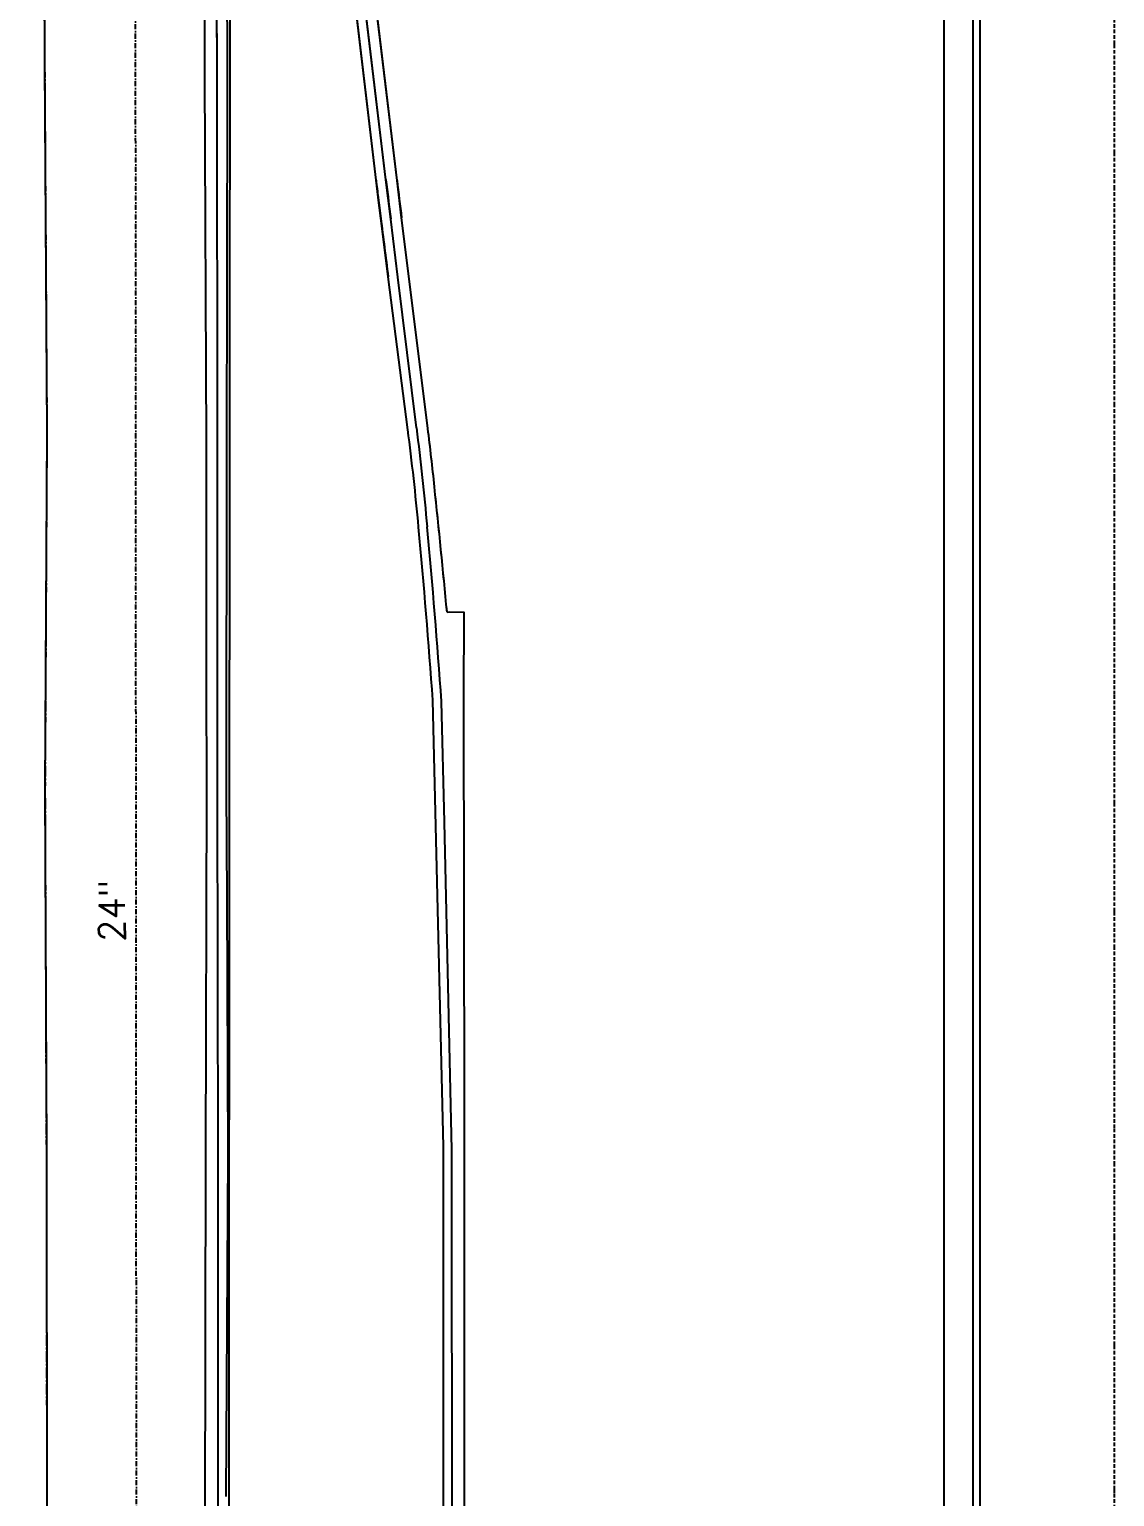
# Model space of a CAD drawing. Header units: inches. Extents: x -5728 to 15181, y 9834 to 15140.
# Drawn here: x 14237 to 15138, y 11335 to 12553 of the extents above; entities that cross this region are included whole.
import ezdxf

# ---------------------------------------------------------------- set-up
doc = ezdxf.new("R2010")
doc.units = ezdxf.units.IN
doc.header["$MEASUREMENT"] = 0
for name, pattern in [('IMPORT-CENTER2 _3_', [13.5, 9, -1.5, 1.5, -1.5]), ('IMPORT-DASHED2 _3_', [4.5, 3, -1.5]), ('IMPORT-STRM', [7.8, 4.2, -1.8, 0, -1.8])]:
    doc.linetypes.add(name, pattern=pattern)
for name, color, linetype, lineweight in [('1810 S Park Street_dwg', 147, 'Continuous', 9), ('V-ROAD-CURB-BACK-E', 147, 'Continuous', 9), ('V-ROAD-CURB-FLAG-E', 147, 'Continuous', 9), ('V-ROAD-CURB-FLOW-E', 147, 'Continuous', 9), ('V-RWAY-LINE-E', 147, 'IMPORT-DASHED2 _3_', 9), ('V-STRM-PIPE-E', 147, 'IMPORT-STRM', 9), ('V-SURV-FIGR-E', 147, 'Continuous', 9), ('V-TOPO-CNTR-E', 147, 'IMPORT-CENTER2 _3_', 9)]:
    doc.layers.add(name, color=color, linetype=linetype, lineweight=lineweight)
doc.styles.add('Simplex', font='simplex_.ttf', dxfattribs={"height": 21.6})

# ---------------------------------------------------------------- blocks, each defined once
blk = doc.blocks.new('1810 S Park Street_dwg-1419150-SITE PLAN')
at = {"layer": 'V-ROAD-CURB-BACK-E', "color": 143, "lineweight": 25}
for p, q in [((9822891, 5672110.9), (9822881.5, 5670952.5)), ((9822879, 5671376.3), (9822875.9, 5670999.1)), ((9822427.4, 5669834.9), (9822433.1, 5670557.6))]:
    blk.add_line(p, q, dxfattribs=at)
at = {"layer": 'V-ROAD-CURB-BACK-E', "color": 153, "lineweight": 25}
for p, q in [((9822860.7, 5672069.7), (9822851.9, 5670998.8)), ((9822884.7, 5672070), (9822879, 5671376.3))]:
    blk.add_line(p, q, dxfattribs=at)
at = {"layer": 'V-ROAD-CURB-BACK-E', "color": 153, "lineweight": 25, "flags": 128}
for points in [[(9822260.8, 5671441), (9822262.5, 5671612.8), (9822263.9, 5671900.8), (9822265.5, 5672227.3), (9822266.8, 5672534.8), (9822267.7, 5672823), (9822270.8, 5673003)], [(9822256.6, 5670933.8), (9822256.9, 5671023.2), (9822259.5, 5671312.8), (9822260.8, 5671440.8)], [(9822851.9, 5670998.8), (9822839.3, 5669465.6), (9822840.9, 5669357.6), (9822836.5, 5668977.4)], [(9822251.7, 5670436.4), (9822255.8, 5670720.2), (9822256.6, 5670933.7)]]:
    blk.add_lwpolyline(points, dxfattribs=at)
at = {"layer": 'V-ROAD-CURB-BACK-E', "color": 143, "lineweight": 25, "flags": 128}
for points in [[(9822386.7, 5671514), (9822385, 5671528.4), (9822344.5, 5671898.4)], [(9822409.7, 5671320.9), (9822394.5, 5671447.9), (9822388.7, 5671496.6), (9822386.7, 5671513.8)], [(9822433.1, 5670557.8), (9822434.4, 5670725.5), (9822428.7, 5671096)], [(9822875.9, 5670999.1), (9822863.3, 5669465.6), (9822864.9, 5669357.6), (9822860.4, 5668977.2)], [(9822881.5, 5670952.5), (9822869.3, 5669465.7), (9822870.9, 5669357.6), (9822866.4, 5668977.1)]]:
    blk.add_lwpolyline(points, dxfattribs=at)
at = {"layer": 'V-ROAD-CURB-BACK-E', "color": 143, "lineweight": 25}
for centre, radius, start, end in [((9820101.6, 5671044.7), 2324.6, 4.8165, 6.8248), ((9815161.3, 5670628.4), 7282.4, 3.68191, 4.81652)]:
    blk.add_arc(centre, radius, start, end, dxfattribs=at)
at = {"layer": 'V-ROAD-CURB-FLAG-E', "color": 143, "lineweight": 25}
for p, q in [((9822412.3, 5671441.8), (9822406, 5671496.7)), ((9822426.2, 5671321.8), (9822412.3, 5671441.8)), ((9822443.4, 5671169), (9822441, 5671169))]:
    blk.add_line(p, q, dxfattribs=at)
at = {"layer": 'V-ROAD-CURB-FLAG-E', "color": 153, "lineweight": 25}
for p, q in [((9822455.1, 5671168.7), (9822443.4, 5671169)), ((9822454.4, 5671098.2), (9822455.1, 5671168.7)), ((9822240.4, 5671020.7), (9822241, 5671114.9)), ((9822452.1, 5670756.5), (9822454.4, 5671098.2)), ((9822237.1, 5670720.8), (9822240.4, 5671020.7)), ((9822234, 5670413.9), (9822237.1, 5670720.8)), ((9822437.9, 5668980.6), (9822450.8, 5670589.8))]:
    blk.add_line(p, q, dxfattribs=at)
at = {"layer": 'V-ROAD-CURB-FLAG-E', "color": 153, "lineweight": 25, "flags": 128}
blk.add_lwpolyline([(9822241, 5671114.9), (9822242.4, 5671313.1), (9822243.6, 5671615.1), (9822246.5, 5671904.5), (9822247.9, 5672085.9)], dxfattribs=at)
at = {"layer": 'V-ROAD-CURB-FLAG-E', "color": 143, "lineweight": 25, "flags": 128}
for points in [[(9822406, 5671496.7), (9822402.4, 5671527.8), (9822361, 5671898.8)], [(9822450.8, 5670589.8), (9822451.9, 5670721.3), (9822452.1, 5670756.5)]]:
    blk.add_lwpolyline(points, dxfattribs=at)
at = {"layer": 'V-ROAD-CURB-FLAG-E', "color": 143, "lineweight": 25}
for centre, radius, start, end in [((9819862.8, 5671025.1), 2580.6, 6.0606, 6.6039), ((9819862.8, 5671025.1), 2580.6, 5.5172, 6.0606), ((9810706.2, 5670140.6), 11779.8, 5.26286, 5.51719), ((9810706.2, 5670140.6), 11779.8, 5.00854, 5.26286)]:
    blk.add_arc(centre, radius, start, end, dxfattribs=at)
at = {"layer": 'V-ROAD-CURB-FLOW-E', "color": 153, "lineweight": 25}
for p, q in [((9822253.9, 5671613.1), (9822255, 5671842)), ((9822251.8, 5671313.2), (9822253.9, 5671613.1)), ((9822249.8, 5671072.4), (9822251.8, 5671313.2)), ((9822249.4, 5671020.9), (9822249.8, 5671072.2)), ((9822247.5, 5670719.9), (9822249.4, 5671020.9))]:
    blk.add_line(p, q, dxfattribs=at)
at = {"layer": 'V-ROAD-CURB-FLOW-E', "color": 143, "lineweight": 25}
blk.add_line((9822437.4, 5670994.9), (9822435.9, 5671095), dxfattribs=at)
at = {"layer": 'V-ROAD-CURB-FLOW-E', "color": 143, "lineweight": 25, "flags": 128}
for points in [[(9822417, 5671322.3), (9822402.5, 5671447.6), (9822396.9, 5671495.9), (9822393.2, 5671528.6), (9822352.2, 5671897.8)], [(9822431.4, 5669373.8), (9822441.4, 5670722.8), (9822437.4, 5670994.7)]]:
    blk.add_lwpolyline(points, dxfattribs=at)
at = {"layer": 'V-ROAD-CURB-FLOW-E', "color": 153, "lineweight": 25, "flags": 128}
blk.add_lwpolyline([(9822243, 5670125.3), (9822244.8, 5670412.3), (9822247.5, 5670719.9)], dxfattribs=at)
at = {"layer": 'V-ROAD-CURB-FLOW-E', "color": 143, "lineweight": 25}
for centre, radius, start, end in [((9819897.2, 5671030.2), 2536.8, 4.7456, 6.6132), ((9814598, 5670590.3), 7854.1, 3.68426, 4.74562)]:
    blk.add_arc(centre, radius, start, end, dxfattribs=at)
at = {"layer": 'V-RWAY-LINE-E', "color": 143, "lineweight": 25}
for p, q in [((9822998.8, 5671636.2), (9822999.3, 5671696.2)), ((9822998.6, 5671605.8), (9822998.8, 5671636.2)), ((9822998.1, 5671545.8), (9822998.6, 5671605.8)), ((9822997.8, 5671516.2), (9822998.1, 5671545.8)), ((9822997.3, 5671456.2), (9822997.8, 5671516.2)), ((9822997.1, 5671425.8), (9822997.3, 5671456.2)), ((9822996.6, 5671365.8), (9822997.1, 5671425.8)), ((9822996.3, 5671336.2), (9822996.6, 5671365.8)), ((9822995.8, 5671276.2), (9822996.3, 5671336.2)), ((9822995.6, 5671245.8), (9822995.8, 5671276.2)), ((9822995.1, 5671185.8), (9822995.6, 5671245.8)), ((9822994.8, 5671156.2), (9822995.1, 5671185.8)), ((9822994.3, 5671096.2), (9822994.8, 5671156.2)), ((9822994.1, 5671065.8), (9822994.3, 5671096.2)), ((9822993.6, 5671005.8), (9822994.1, 5671065.8)), ((9822993.3, 5670976.2), (9822993.6, 5671005.8)), ((9822992.8, 5670916.2), (9822993.3, 5670976.2)), ((9822992.6, 5670885.8), (9822992.8, 5670916.2)), ((9822992.1, 5670825.8), (9822992.6, 5670885.8)), ((9822991.8, 5670796.2), (9822992.1, 5670825.8)), ((9822991.3, 5670736.2), (9822991.8, 5670796.2)), ((9822991.1, 5670705.8), (9822991.3, 5670736.2)), ((9822990.6, 5670645.8), (9822991.1, 5670705.8)), ((9822990.3, 5670616.2), (9822990.6, 5670645.8)), ((9822989.8, 5670556.2), (9822990.3, 5670616.2)), ((9822989.6, 5670525.8), (9822989.8, 5670556.2)), ((9822989.3, 5670494), (9822989.6, 5670525.8)), ((9822988.8, 5670436.2), (9822989.3, 5670494)), ((9822976.7, 5668976.2), (9822988.8, 5670433.2)), ((9822988.8, 5670433.2), (9822988.8, 5670436.2))]:
    blk.add_line(p, q, dxfattribs=at)
at = {"layer": 'V-STRM-PIPE-E', "color": 153, "lineweight": 25, "flags": 128}
blk.add_lwpolyline([(9822170.2, 5669506.5), (9822197.3, 5673081.5), (9822255.8, 5673081.1)], dxfattribs=at)
at = {"layer": 'V-SURV-FIGR-E', "color": 143, "lineweight": 25}
for p, q in [((9822891, 5672110.9), (9822881.5, 5670952.5)), ((9822385, 5671528.4), (9822344.5, 5671898.4)), ((9822393.2, 5671528.6), (9822352.2, 5671897.8)), ((9822402.4, 5671527.8), (9822361, 5671898.8)), ((9822409.7, 5671320.9), (9822394.5, 5671447.9)), ((9822443.4, 5671169), (9822441, 5671169)), ((9822437.4, 5670994.9), (9822435.9, 5671095)), ((9822427.4, 5669834.9), (9822433.1, 5670557.6))]:
    blk.add_line(p, q, dxfattribs=at)
at = {"layer": 'V-SURV-FIGR-E', "color": 153, "lineweight": 25}
blk.add_line((9822437.9, 5668980.6), (9822450.8, 5670589.8), dxfattribs=at)
at = {"layer": 'V-SURV-FIGR-E', "color": 153, "lineweight": 25, "flags": 128}
for points in [[(9822091.9, 5668983.4), (9822092.6, 5669219.7), (9822095.8, 5669527.2), (9822098, 5669827.8), (9822100, 5670133.6), (9822103, 5670422.1), (9822105.1, 5670725.7), (9822106.4, 5671024.4), (9822110.4, 5671322), (9822111, 5671626.5), (9822112.3, 5671915.3), (9822115.7, 5672225.4), (9822118.7, 5672529.1), (9822118.7, 5672831), (9822122.9, 5673125.6), (9822127, 5673733.4), (9822123.6, 5674029.5), (9822119.2, 5674217.3)], [(9822258.6, 5670935.6), (9822269, 5672106.8), (9822270.3, 5672822), (9822272.6, 5673079.1)], [(9822260.8, 5671441), (9822262.5, 5671612.8), (9822263.9, 5671900.8), (9822265.5, 5672227.3), (9822266.8, 5672534.8), (9822267.7, 5672823), (9822270.8, 5673003)], [(9822241, 5671114.9), (9822242.4, 5671313.1), (9822243.6, 5671615.1), (9822246.5, 5671904.5), (9822247.9, 5672085.9)], [(9822249.8, 5671072.4), (9822251.8, 5671313.2), (9822253.9, 5671613.1), (9822255, 5671842)], [(9822256.6, 5670933.8), (9822256.9, 5671023.2), (9822259.5, 5671312.8), (9822260.8, 5671440.8)], [(9822452.1, 5670756.5), (9822454.4, 5671098.2), (9822455.1, 5671168.7), (9822443.4, 5671169)], [(9822223.1, 5668982.4), (9822225.5, 5669224.9), (9822228.1, 5669526.7), (9822230.1, 5669818.9), (9822232.2, 5670126.5), (9822234, 5670413.9), (9822237.1, 5670720.8), (9822240.4, 5671020.7), (9822241, 5671114.9)], [(9822242.6, 5670090.2), (9822243, 5670125.3), (9822244.8, 5670412.3), (9822247.5, 5670719.9), (9822249.4, 5671020.9), (9822249.8, 5671072.2)], [(9822244.8, 5669152.6), (9822248, 5669513.8), (9822248.7, 5669817.5), (9822258.6, 5670935.5)], [(9822251.7, 5670436.4), (9822255.8, 5670720.2), (9822256.6, 5670933.7)]]:
    blk.add_lwpolyline(points, dxfattribs=at)
at = {"layer": 'V-SURV-FIGR-E', "color": 143, "lineweight": 25, "flags": 128}
for points in [[(9822417, 5671322.3), (9822402.5, 5671447.6), (9822396.9, 5671495.9)], [(9822426.2, 5671321.8), (9822412.3, 5671441.8), (9822406, 5671496.7)], [(9822433.1, 5670557.8), (9822434.4, 5670725.5), (9822428.7, 5671096)], [(9822431.4, 5669373.8), (9822441.4, 5670722.8), (9822437.4, 5670994.7)], [(9822881.5, 5670952.5), (9822869.3, 5669465.7), (9822870.9, 5669357.6), (9822866.4, 5668977.1)], [(9822450.8, 5670589.8), (9822451.9, 5670721.3), (9822452.1, 5670756.5)]]:
    blk.add_lwpolyline(points, dxfattribs=at)
at = {"layer": 'V-SURV-FIGR-E', "color": 143, "lineweight": 25}
for centre, radius, start, end in [((9826294.8, 5671957.7), 3933.3, 186.2662, 186.4774), ((9830724.5, 5672455.8), 8382.7, 186.34996, 186.46234), ((9831012.2, 5672490.2), 8663.4, 186.37791, 186.58498), ((9826294.8, 5671957.7), 3933.3, 186.4792, 186.7331), ((9830724.5, 5672455.8), 8382.7, 186.46338, 186.57473), ((9841131.3, 5673709.3), 18872.8, 186.73306, 186.88181), ((9820101.6, 5671044.7), 2324.6, 4.8165, 6.8248), ((9819897.2, 5671030.2), 2536.8, 4.7456, 6.6132), ((9819862.8, 5671025.1), 2580.6, 5.5172, 6.6039), ((9810706.2, 5670140.6), 11779.8, 5.00854, 5.51719), ((9815161.3, 5670628.4), 7282.4, 3.68191, 4.81652), ((9814598, 5670590.3), 7854.1, 3.68426, 4.74562)]:
    blk.add_arc(centre, radius, start, end, dxfattribs=at)
at = {"layer": 'V-TOPO-CNTR-E', "color": 153, "lineweight": 25, "flags": 128}
blk.add_lwpolyline([(9822091.9, 5668983.4), (9822092.6, 5669219.7), (9822095.8, 5669527.2), (9822098, 5669827.8), (9822100, 5670133.6), (9822103, 5670422.1), (9822105.1, 5670725.7), (9822106.4, 5671024.4), (9822110.4, 5671322), (9822111, 5671626.5), (9822112.3, 5671915.3), (9822115.7, 5672225.4), (9822118.7, 5672529.1), (9822118.7, 5672831), (9822122.9, 5673125.6), (9822127, 5673733.4), (9822123.6, 5674029.5), (9822119.2, 5674217.3)], dxfattribs=at)
at = {"layer": 'V-STRM-PIPE-E', "color": 7, "linetype": 'Continuous', "lineweight": 25, "insert": (9822150, 5670923.6), "char_height": 21.6, "width": 66.386, "attachment_point": 2, "rotation": 90, "line_spacing_factor": 1.125731, "style": 'Simplex'}
blk.add_mtext('24"', dxfattribs=at)

msp = doc.modelspace()

# ---------------------------------------------------------------- block references
at = {"layer": '1810 S Park Street_dwg', "color": 165, "lineweight": 25, "rotation": 0.4679201117280023}
msp.add_blockref('1810 S Park Street_dwg-1419150-SITE PLAN', (-9761215.3, -5739127.4), dxfattribs=at)

doc.saveas('drawing.dxf')
